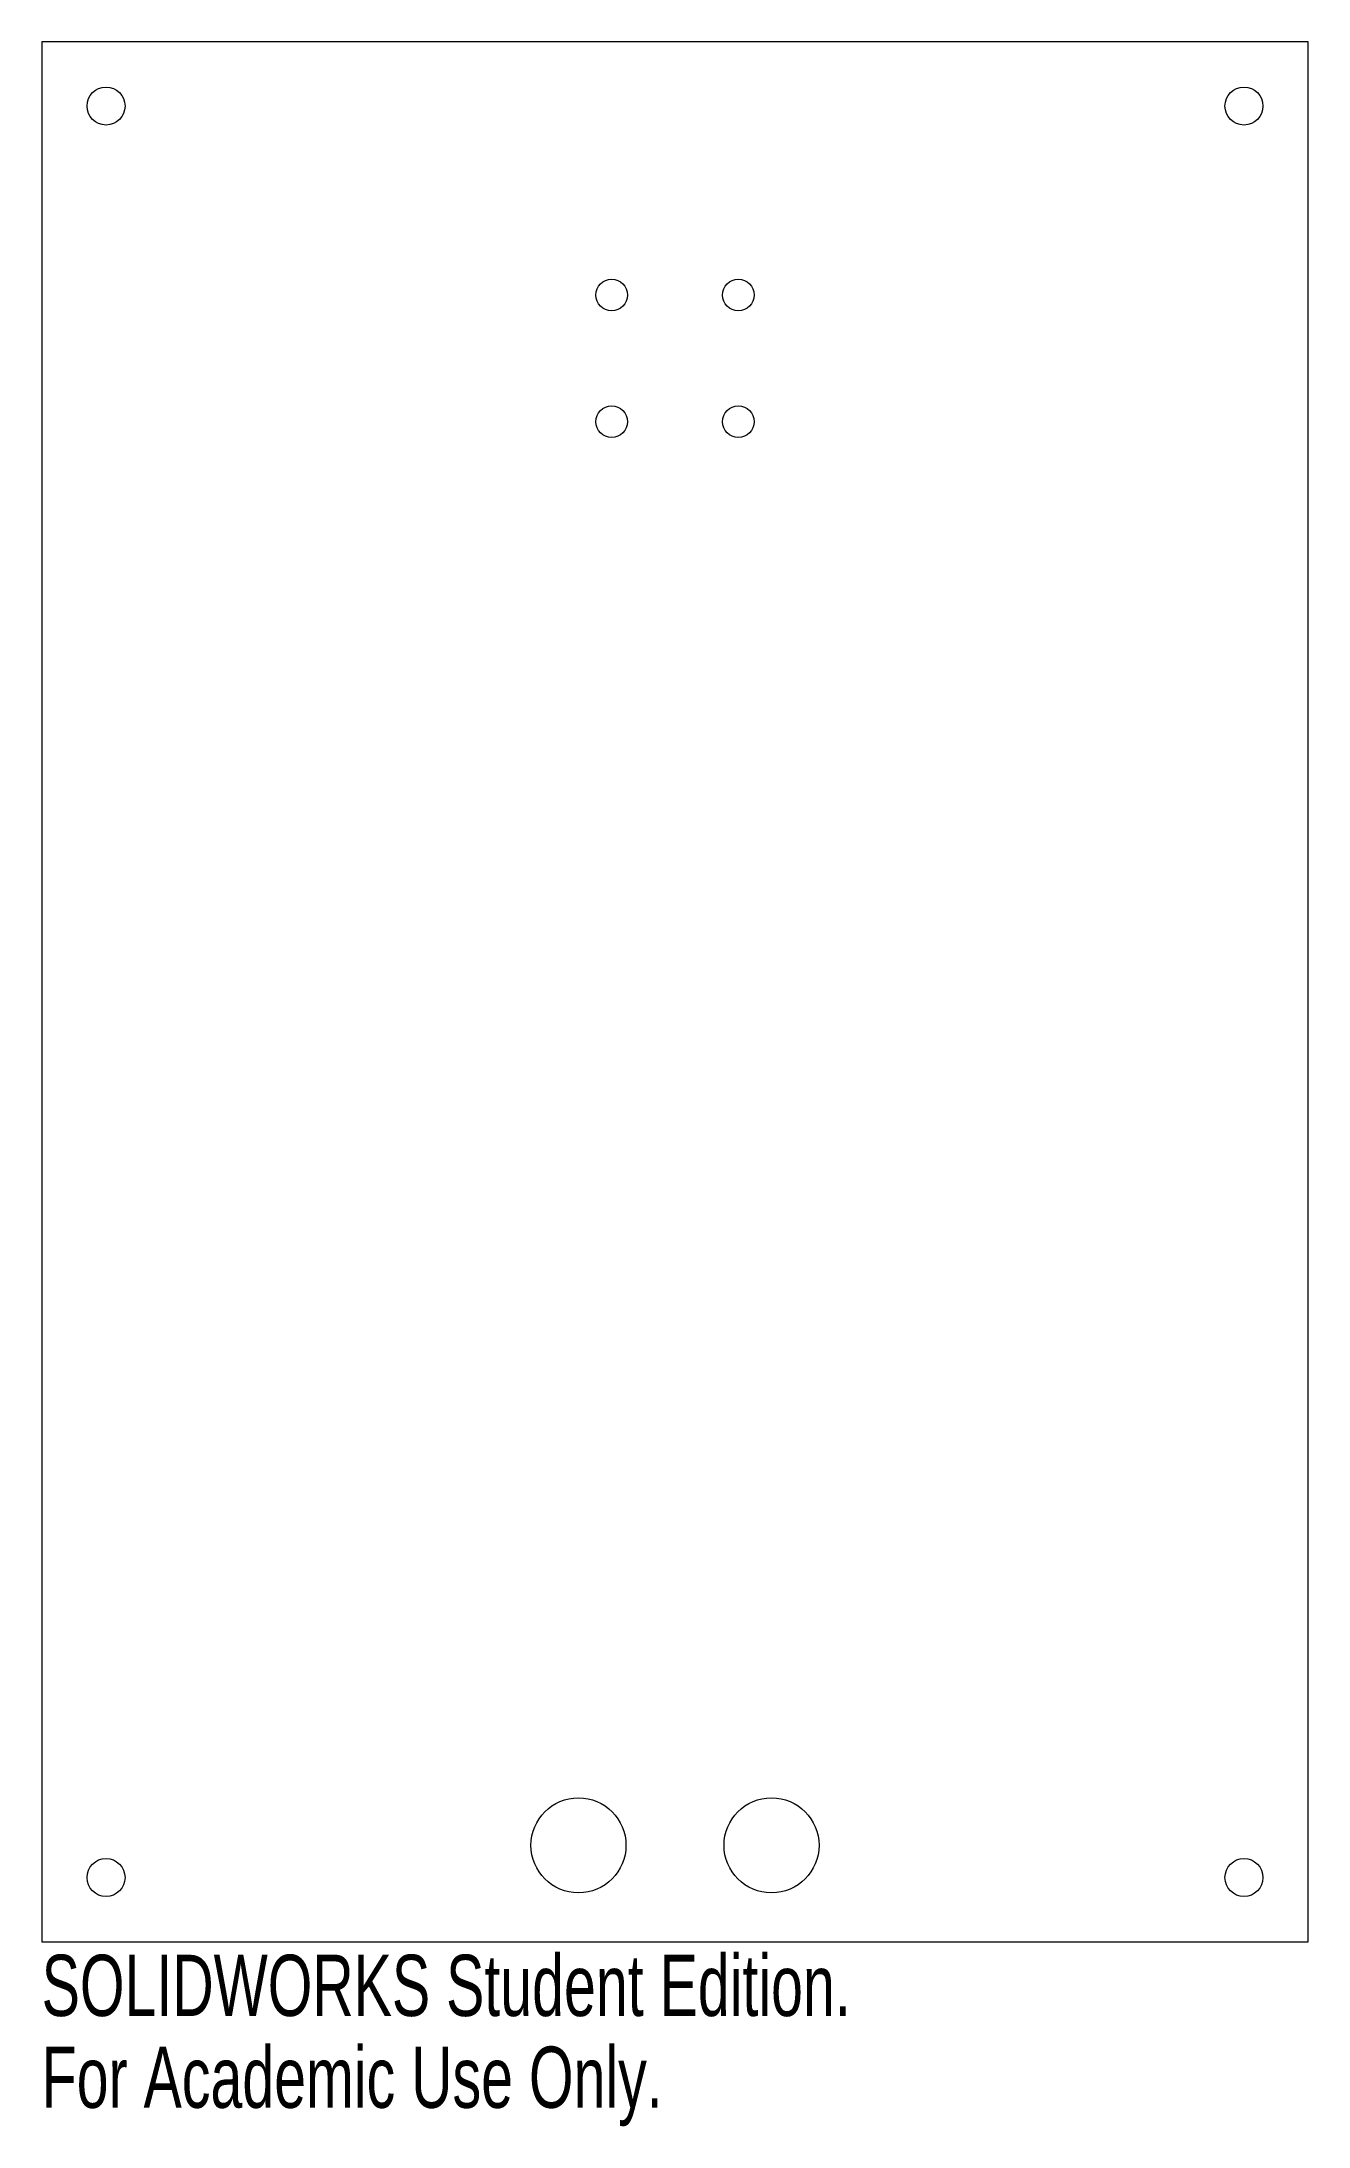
# Model space of a CAD drawing. Header units: inches. Extents: x -1.97 to 1.97, y -3.53 to 2.95.
import ezdxf

# ---------------------------------------------------------------- set-up
doc = ezdxf.new("R2010")
doc.units = ezdxf.units.IN
doc.header["$MEASUREMENT"] = 0
doc.styles.add('SLDTEXTSTYLE0', font='TXT', dxfattribs={"width": 0.7})

msp = doc.modelspace()

# ---------------------------------------------------------------- linework, layer by layer
at = {"color": 7, "linetype": 'Continuous', "lineweight": 15}
for p, q in [((-1.9685, 2.9528), (-1.9685, -2.9528)), ((1.9685, 2.9528), (-1.9685, 2.9528)), ((1.9685, -2.9528), (1.9685, 2.9528)), ((-1.9685, -2.9528), (1.9685, -2.9528))]:
    msp.add_line(p, q, dxfattribs=at)
for centre, radius in [((-1.7685, 2.7528), 0.0591), ((1.7685, 2.7528), 0.0591), ((-0.1969, 2.1654), 0.0492), ((0.1969, 2.1654), 0.0492), ((-0.1969, 1.7717), 0.0492), ((0.1969, 1.7717), 0.0492), ((-0.3, -2.6528), 0.1476), ((0.3, -2.6528), 0.1476), ((-1.7685, -2.7528), 0.0591), ((1.7685, -2.7528), 0.0591)]:
    msp.add_circle(centre, radius, dxfattribs=at)

# ---------------------------------------------------------------- texts
at = {"color": 7, "linetype": 'Continuous', "char_height": 0.1903, "attachment_point": 1, "style": 'SLDTEXTSTYLE0'}
for s, insert in [('SOLIDWORKS Student Edition.', (-1.9685, -2.9929)), ('For Academic Use Only.', (-1.9685, -3.2783))]:
    msp.add_mtext(s, dxfattribs=dict(at, insert=insert))

doc.saveas('drawing.dxf')
